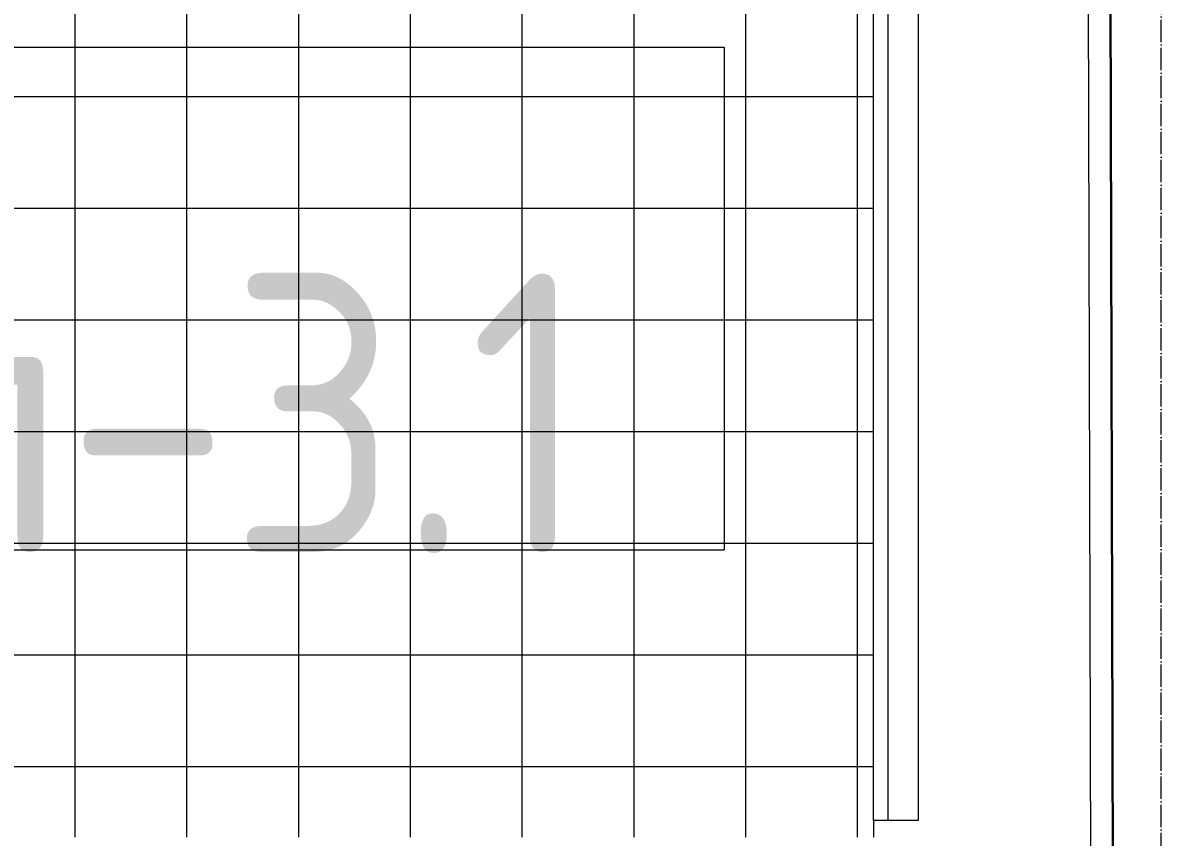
# Model space of a CAD drawing. Header units: millimetres. Extents: x -10438 to 68527, y -5058 to 44223.
# Drawn here: x 6131 to 7150, y 6852 to 7581 of the extents above; entities that cross this region are included whole.
import ezdxf

# ---------------------------------------------------------------- set-up
doc = ezdxf.new("R2010")
doc.units = ezdxf.units.MM
doc.linetypes.add('ADSK_Линия сетки', pattern=[25, 20, -2.5, 0, -2.5])
for name, color, linetype, lineweight in [('Марки', 7, 'Continuous', 20), ('Оси', 7, 'Continuous', 9), ('Потолки', 7, 'Continuous', 9), ('Потолки штриховка', 7, 'Continuous', 9), ('Стены несущие', 7, 'Continuous', 30), ('Стены отделка', 7, 'Continuous', 30), ('Стены штриховка', 7, 'Continuous', 9)]:
    doc.layers.add(name, color=color, linetype=linetype, lineweight=lineweight)
doc.styles.add('GOST Common_B', font='', dxfattribs={"width": 0.9, "height": 250})
doc.styles.get('GOST Common_B').set_extended_font_data('GOST Common', bold=True)

# ---------------------------------------------------------------- blocks, each defined once
blk = doc.blocks.new('ADSK_Марка_Потолок - ADSK_Марка и Смещение от уровня-155896-План потолков 3-го этажа')
at = {"layer": 'Марки'}
for p, q in [((-6, 4.5), (6, 4.5)), ((6, 4.5), (6, 0)), ((-6, 0), (6, 0))]:
    blk.add_line(p, q, dxfattribs=at)

msp = doc.modelspace()

# ---------------------------------------------------------------- hatches: boundary and pattern name
at = {"layer": 'Потолки штриховка', "lineweight": 18}
h = msp.add_hatch(dxfattribs=at)
h.set_pattern_fill('FP_55', color=256, style=0, pattern_type=2)
h.set_pattern_definition([(0, (5977.78, 7715.25), (0, -100), []), (270, (5977.78, 7715.25), (-100, -6e-15), [])])
h.paths.add_polyline_path([(5088.531, 6851.952), (6892.025, 6851.952), (6892.025, 8553.542), (5088.531, 8553.542), (5088.531, 7178.336)])

# ---------------------------------------------------------------- linework, layer by layer
at = {"layer": 'Оси', "linetype": 'ADSK_Линия сетки'}
msp.add_line((7149.565, -4258.205), (7149.565, 22151.608), dxfattribs=at)
at = {"layer": 'Потолки'}
msp.add_line((6892.025, 6866.952), (6892.025, 6851.952), dxfattribs=at)
at = {"layer": 'Стены несущие'}
msp.add_line((7118.134, 2396.746), (7100.598, 8878.232), dxfattribs=at)
at = {"layer": 'Стены отделка', "lineweight": 9}
for p, q in [((7080.544, 8898.238), (7103.209, 521.058)), ((7100.598, 8878.238), (7123.209, 521.112)), ((6892.025, 6866.952), (6892.025, 8553.542)), ((6932.025, 8553.542), (6932.025, 6866.952)), ((6932.025, 6866.952), (6892.025, 6866.952))]:
    msp.add_line(p, q, dxfattribs=at)
at = {"layer": 'Стены штриховка'}
msp.add_line((6905.025, 8578.542), (6905.025, 6866.952), dxfattribs=at)

# ---------------------------------------------------------------- block references
at = {"layer": 'Марки', "xscale": 99.99999999999993, "yscale": 99.99999999999993, "zscale": 99.99999999999993}
msp.add_blockref('ADSK_Марка_Потолок - ADSK_Марка и Смещение от уровня-155896-План потолков 3-го этажа', (6158.461, 7109.377), dxfattribs=at)

# ---------------------------------------------------------------- texts
at = {"layer": 'Марки', "lineweight": 9, "insert": (6148.28, 7231.533), "char_height": 250, "width": 833.4, "attachment_point": 5, "line_spacing_factor": 1.022766, "style": 'GOST Common_B'}
msp.add_mtext('\\pt1143,2286,3429,4572,5715,6858,8001,9144,10287,11430,12573,13716,14859,16002,17145,18288,19431,20574,21717,22860,24003,25146,26289,27432,28575,29718,30861,32004,33147,34290,35433,36576;Тип-3.1', dxfattribs=at)

doc.saveas('drawing.dxf')
